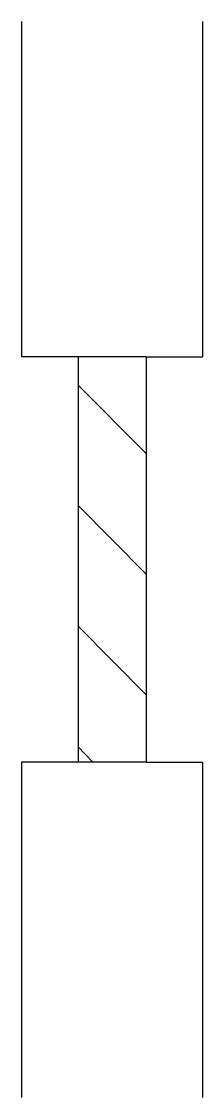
# Model space of a CAD drawing. Header units: metres. Extents: x -22527.9 to -22521.8, y -12428.9 to -12392.4.
import ezdxf

# ---------------------------------------------------------------- set-up
doc = ezdxf.new("R2010")
doc.units = ezdxf.units.M
doc.layers.add('1', color=7, linetype='Continuous')

msp = doc.modelspace()

# ---------------------------------------------------------------- linework, layer by layer
at = {"layer": '1'}
for p, q in [((-22527.9, -12392.41), (-22527.9, -12403.78)), ((-22521.78, -12392.41), (-22521.78, -12403.78)), ((-22525.99, -12403.78), (-22527.9, -12403.78)), ((-22525.99, -12403.78), (-22525.99, -12417.51)), ((-22523.68, -12403.78), (-22525.99, -12403.78)), ((-22523.68, -12403.78), (-22523.68, -12417.51)), ((-22523.68, -12403.78), (-22521.78, -12403.78)), ((-22525.99, -12404.74), (-22523.68, -12407.05)), ((-22525.99, -12408.82), (-22523.68, -12411.14)), ((-22525.99, -12412.91), (-22523.68, -12415.23)), ((-22525.99, -12417), (-22525.49, -12417.51)), ((-22527.9, -12417.51), (-22527.9, -12428.88)), ((-22525.99, -12417.51), (-22527.9, -12417.51)), ((-22523.68, -12417.51), (-22525.99, -12417.51)), ((-22523.68, -12417.51), (-22521.78, -12417.51)), ((-22521.78, -12417.51), (-22521.78, -12428.88))]:
    msp.add_line(p, q, dxfattribs=at)

doc.saveas('drawing.dxf')
